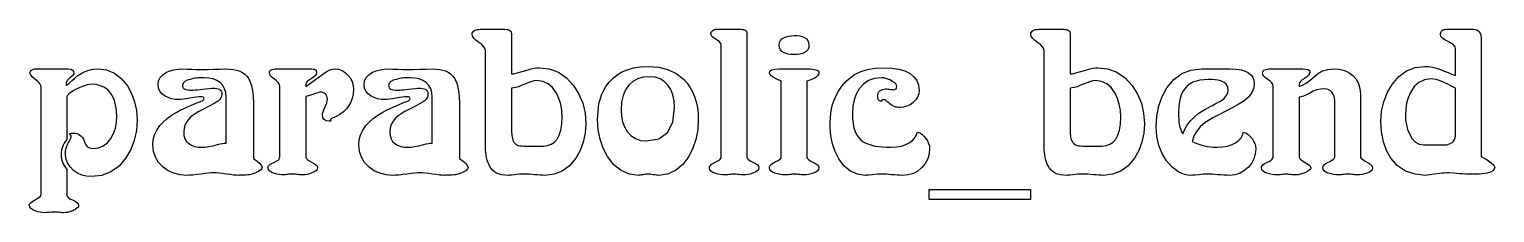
# Model space of a CAD drawing. Extents: x 0 to 147, y 0 to 18.
import ezdxf

# ---------------------------------------------------------------- set-up
doc = ezdxf.new("R2010")
doc.units = 0
doc.layers.add('parabolic_bend', color=7, linetype='CONTINUOUS')

msp = doc.modelspace()

# ---------------------------------------------------------------- linework, layer by layer
at = {"layer": 'parabolic_bend', "color": 7}
for points in [[(45.862875, 6.58368), (45.862875, 9.00176), (45.862875, 11.41984), (45.862875, 13.83792), (45.862875, 16.256), (45.820965, 16.478241), (45.695235, 16.697948), (45.485685, 16.915121), (45.192315, 17.12976), (44.898945, 17.341841), (44.689395, 17.551388), (44.563665, 17.758401), (44.521755, 17.96288), (44.535725, 18.077171), (44.577635, 18.176226), (44.647485, 18.260051), (44.745275, 18.32864), (44.872275, 18.381971), (45.009435, 18.420068), (45.156755, 18.442928), (45.314235, 18.450548), (45.939075, 18.450548), (46.563915, 18.450548), (47.188755, 18.450548), (47.813595, 18.450548), (47.965992, 18.442928), (48.098072, 18.420068), (48.209832, 18.381971), (48.301275, 18.32864), (48.381282, 18.254971), (48.438432, 18.155906), (48.472722, 18.031451), (48.484152, 17.8816), (48.484152, 16.90116), (48.484152, 15.92072), (48.484152, 14.94028), (48.484152, 13.95984), (48.702589, 13.98651), (49.053109, 14.066517), (49.535709, 14.19987), (50.150392, 14.386565), (50.464079, 14.47546), (50.754906, 14.538957), (51.022879, 14.57706), (51.267992, 14.58976), (52.276366, 14.476724), (53.188226, 14.137631), (54.003566, 13.572484), (54.722392, 12.78128), (55.255786, 11.925294), (55.636783, 11.003274), (55.865386, 10.015214), (55.941592, 8.96112), (55.879356, 7.997187), (55.692663, 7.096757), (55.381516, 6.259827), (54.945912, 5.4864), (54.315986, 4.73075), (53.584466, 4.191), (52.751346, 3.86715), (51.816632, 3.7592), (51.608346, 3.76301), (51.369586, 3.77444), (51.100349, 3.79349), (50.800632, 3.82016), (50.509799, 3.84683), (50.267229, 3.86588), (50.072919, 3.87731), (49.926872, 3.88112), (49.709699, 3.879709), (49.525546, 3.875899), (49.374419, 3.869549), (49.256312, 3.860659), (48.792759, 3.816209), (48.458749, 3.784459), (48.254279, 3.765409), (48.179352, 3.759059), (47.822479, 3.773029), (47.503709, 3.814939), (47.223039, 3.884789), (46.980472, 3.982579), (46.768379, 4.119736), (46.579149, 4.287376), (46.412779, 4.485496), (46.269272, 4.714099), (46.181639, 4.880466), (46.101629, 5.074776), (46.029239, 5.297026), (45.964472, 5.547219), (45.920022, 5.810106), (45.888272, 6.070456), (45.869222, 6.328266), (45.862872, 6.583539)], [(69.563931, 5.62864), (69.563931, 8.43788), (69.563931, 11.24712), (69.563931, 14.05636), (69.563931, 16.8656), (69.519481, 17.023071), (69.386131, 17.190708), (69.163881, 17.368511), (68.852734, 17.55648), (68.710491, 17.652991), (68.608891, 17.759668), (68.547931, 17.876511), (68.527611, 18.00352), (68.536501, 18.091141), (68.563171, 18.171148), (68.607621, 18.243541), (68.669851, 18.30832), (68.752401, 18.370541), (68.837491, 18.414986), (68.925121, 18.441656), (69.015291, 18.450546), (69.640131, 18.450546), (70.264971, 18.450546), (70.889811, 18.450546), (71.514651, 18.450546), (71.658158, 18.444196), (71.783888, 18.425146), (71.891838, 18.393401), (71.982011, 18.34896), (72.053128, 18.286721), (72.103928, 18.201626), (72.134408, 18.093681), (72.144568, 17.96288), (72.144568, 14.86916), (72.144568, 11.77544), (72.144568, 8.68172), (72.144568, 5.588), (72.181395, 5.473697), (72.291885, 5.354317), (72.476035, 5.229857), (72.733848, 5.10032), (73.000545, 4.964427), (73.191045, 4.820917), (73.305345, 4.669787), (73.343448, 4.51104), (73.304075, 4.354827), (73.185965, 4.211317), (72.989118, 4.080507), (72.713531, 3.9624), (72.474768, 3.89128), (72.246168, 3.84048), (72.027728, 3.81), (71.819451, 3.79984), (71.745788, 3.80238), (71.646728, 3.81), (71.522268, 3.8227), (71.372411, 3.84048), (71.216198, 3.85826), (71.072685, 3.87096), (70.941875, 3.87858), (70.823768, 3.88112), (70.718358, 3.87858), (70.605328, 3.87096), (70.484678, 3.85826), (70.356408, 3.84048), (70.230678, 3.8227), (70.117648, 3.81), (70.017318, 3.80238), (69.929688, 3.79984), (69.697278, 3.80873), (69.467408, 3.8354), (69.240078, 3.87985), (69.015288, 3.94208), (68.730808, 4.053837), (68.527608, 4.185917), (68.405688, 4.338317), (68.365048, 4.51104), (68.390448, 4.640577), (68.466648, 4.765037), (68.593648, 4.884417), (68.771448, 4.99872), (68.894638, 5.052057), (69.020368, 5.110477), (69.148638, 5.173977), (69.279451, 5.24256), (69.403908, 5.327647), (69.492808, 5.420357), (69.546148, 5.520687), (69.563928, 5.62864)], [(75.393231, 16.865597), (75.421171, 17.109428), (75.504991, 17.312626), (75.644691, 17.475188), (75.840271, 17.597117), (76.073951, 17.694898), (76.327951, 17.764746), (76.602271, 17.806658), (76.896911, 17.820628), (77.194088, 17.810468), (77.455708, 17.779986), (77.681771, 17.729188), (77.872274, 17.658077), (78.094521, 17.517098), (78.253268, 17.338026), (78.348518, 17.120858), (78.380271, 16.865597), (78.349788, 16.602698), (78.258348, 16.382986), (78.105951, 16.206458), (77.892594, 16.073117), (77.698281, 16.001988), (77.460788, 15.951186), (77.180118, 15.920708), (76.856271, 15.910548), (76.559091, 15.920708), (76.297471, 15.951186), (76.071411, 16.001988), (75.880911, 16.073117), (75.667551, 16.206458), (75.515151, 16.382986), (75.423711, 16.602698), (75.393231, 16.865597)], [(102.020689, 6.58368), (102.020689, 9.00176), (102.020689, 11.41984), (102.020689, 13.83792), (102.020689, 16.256), (101.978779, 16.478241), (101.853046, 16.697948), (101.643496, 16.915121), (101.350126, 17.12976), (101.056756, 17.341841), (100.847206, 17.551388), (100.721476, 17.758401), (100.679566, 17.96288), (100.693536, 18.077171), (100.735446, 18.176226), (100.805296, 18.260051), (100.903086, 18.32864), (101.030086, 18.381971), (101.167246, 18.420068), (101.314566, 18.442928), (101.472046, 18.450548), (102.096886, 18.450548), (102.721726, 18.450548), (103.346566, 18.450548), (103.971406, 18.450548), (104.123803, 18.442928), (104.255883, 18.420068), (104.367643, 18.381971), (104.459086, 18.32864), (104.539093, 18.254971), (104.596243, 18.155906), (104.630536, 18.031451), (104.641966, 17.8816), (104.641966, 16.90116), (104.641966, 15.92072), (104.641966, 14.94028), (104.641966, 13.95984), (104.860403, 13.98651), (105.210923, 14.066517), (105.693523, 14.19987), (106.308206, 14.386565), (106.62189, 14.47546), (106.91272, 14.538957), (107.18069, 14.57706), (107.425803, 14.58976), (108.43418, 14.476724), (109.346037, 14.137631), (110.161377, 13.572484), (110.880203, 12.78128), (111.413597, 11.925294), (111.794595, 11.003274), (112.023197, 10.015214), (112.099403, 8.96112), (112.037167, 7.997187), (111.850475, 7.096757), (111.539327, 6.259827), (111.103723, 5.4864), (110.473797, 4.73075), (109.742277, 4.191), (108.90916, 3.86715), (107.974446, 3.7592), (107.76616, 3.76301), (107.5274, 3.77444), (107.25816, 3.79349), (106.958443, 3.82016), (106.66761, 3.84683), (106.42504, 3.86588), (106.23073, 3.87731), (106.084683, 3.88112), (105.86751, 3.879709), (105.68336, 3.875899), (105.532233, 3.869549), (105.414126, 3.860659), (104.950573, 3.816209), (104.61656, 3.784459), (104.41209, 3.765409), (104.337163, 3.759059), (103.980293, 3.773029), (103.661523, 3.814939), (103.380853, 3.884789), (103.138283, 3.982579), (102.926193, 4.119736), (102.736963, 4.287376), (102.570593, 4.485496), (102.427086, 4.714099), (102.339453, 4.880466), (102.259443, 5.074776), (102.187053, 5.297026), (102.122283, 5.547219), (102.077833, 5.810106), (102.046083, 6.070456), (102.027033, 6.328266), (102.020683, 6.583539)], [(135.875395, 9.20496), (135.946515, 10.213334), (136.159875, 11.165834), (136.515475, 12.062454), (137.013315, 12.9032), (137.690222, 13.694404), (138.461112, 14.259551), (139.325982, 14.598644), (140.284835, 14.71168), (140.665832, 14.69263), (141.056992, 14.635477), (141.458312, 14.54023), (141.869795, 14.406885), (142.245709, 14.25448), (142.621629, 14.102077), (142.997549, 13.94968), (143.373475, 13.797285), (143.373475, 14.472925), (143.373475, 15.148565), (143.373475, 15.824205), (143.373475, 16.499845), (143.326479, 16.689067), (143.185509, 16.870674), (142.950559, 17.044667), (142.621635, 17.211045), (142.292702, 17.377407), (142.057752, 17.551394), (141.916782, 17.733007), (141.869795, 17.922245), (141.877415, 18.037807), (141.900275, 18.140671), (141.938378, 18.230847), (141.99172, 18.308325), (142.075538, 18.370547), (142.184755, 18.414991), (142.319378, 18.441661), (142.4794, 18.450551), (143.14996, 18.450551), (143.82052, 18.450551), (144.49108, 18.450551), (145.16164, 18.450551), (145.508345, 18.398473), (145.755992, 18.24226), (145.904585, 17.981913), (145.95412, 17.617431), (145.95412, 14.630391), (145.95412, 11.643351), (145.95412, 8.656311), (145.95412, 5.669271), (146.549745, 5.320018), (146.975192, 5.024108), (147.230465, 4.781538), (147.31556, 4.592311), (147.268565, 4.386568), (147.127592, 4.216388), (146.892645, 4.081768), (146.56372, 3.982711), (146.318605, 3.938261), (146.050632, 3.906511), (145.759805, 3.887461), (145.44612, 3.881111), (145.080355, 3.88224), (144.734915, 3.88605), (144.409795, 3.8924), (144.105, 3.90129), (143.806545, 3.92288), (143.480155, 3.94701), (143.125825, 3.97368), (142.74356, 4.00289), (142.494635, 3.99908), (142.255875, 3.98765), (142.027278, 3.9686), (141.80884, 3.94193), (141.233528, 3.86192), (140.808075, 3.80477), (140.532488, 3.77048), (140.40676, 3.75905), (139.309478, 3.867), (138.354438, 4.19085), (137.541638, 4.7306), (136.87108, 5.48625), (136.43547, 6.259677), (136.12432, 7.137247), (135.93763, 8.118957), (135.8754, 9.20481)], [(1.17856, 1.80848), (1.17856, 4.5212), (1.17856, 7.23392), (1.17856, 9.94664), (1.17856, 12.65936), (1.15824, 12.799054), (1.097279, 12.933671), (0.995679, 13.063214), (0.85344, 13.18768), (0.52451, 13.451834), (0.28956, 13.675351), (0.14859, 13.858234), (0.1016, 14.00048), (0.09144, 14.01064), (0.08128, 14.0208), (0.07112, 14.03096), (0.06096, 14.04112), (0.08763, 14.136364), (0.127, 14.218911), (0.17907, 14.288764), (0.24384, 14.34592), (0.32639, 14.399254), (0.4318, 14.437351), (0.56007, 14.460211), (0.7112, 14.467831), (1.51384, 14.467831), (2.31648, 14.467831), (3.11912, 14.467831), (3.92176, 14.467831), (4.161788, 14.438616), (4.333237, 14.350983), (4.436108, 14.204936), (4.4704, 14.000471), (4.446267, 13.912836), (4.373877, 13.812503), (4.253227, 13.699476), (4.08432, 13.573751), (3.924298, 13.441666), (3.809997, 13.309583), (3.741418, 13.177506), (3.718561, 13.045431), (3.718561, 12.984471), (3.718561, 12.923511), (3.718561, 12.862551), (3.718561, 12.801591), (4.004308, 13.046696), (4.292597, 13.294343), (4.583428, 13.544536), (4.876801, 13.797271), (5.368287, 14.090636), (5.867396, 14.300183), (6.374127, 14.425916), (6.888481, 14.467831), (7.767316, 14.361146), (8.554714, 14.041103), (9.250675, 13.507706), (9.855201, 12.760951), (10.281915, 11.990056), (10.586712, 11.160746), (10.769595, 10.273016), (10.830561, 9.326871), (10.760705, 8.265148), (10.551153, 7.274548), (10.201905, 6.355068), (9.712961, 5.506711), (9.016996, 4.688831), (8.209274, 4.104631), (7.289796, 3.754111), (6.258561, 3.637271), (5.749287, 3.675371), (5.278117, 3.789671), (4.845048, 3.980171), (4.450081, 4.246871), (4.094479, 4.605008), (3.840478, 5.008868), (3.688079, 5.458448), (3.637281, 5.953751), (3.648708, 6.173458), (3.682997, 6.385548), (3.740148, 6.590018), (3.82016, 6.786871), (3.912868, 6.981178), (4.008117, 7.178026), (4.105908, 7.377418), (4.20624, 7.579351), (4.196077, 7.687298), (4.165597, 7.787628), (4.114797, 7.880338), (4.04368, 7.965431), (4.1402, 7.975591), (4.23672, 7.985751), (4.33324, 7.995911), (4.42976, 8.006071), (4.607557, 7.993371), (4.775196, 7.955268), (4.932677, 7.891771), (5.08, 7.802874), (5.222237, 7.697461), (5.344156, 7.564108), (5.445757, 7.402821), (5.52704, 7.213594), (5.595617, 7.037061), (5.659115, 6.893548), (5.717537, 6.783061), (5.77088, 6.705594), (5.887716, 6.598911), (6.035035, 6.522711), (6.212836, 6.476991), (6.42112, 6.461751), (6.951976, 6.525248), (7.426954, 6.715748), (7.846055, 7.033248), (8.20928, 7.477751), (8.467085, 7.960348), (8.651233, 8.493748), (8.761725, 9.077948), (8.79856, 9.712951), (8.743945, 10.554956), (8.580113, 11.272506), (8.307065, 11.865596), (7.9248, 12.334231), (7.574276, 12.592036), (7.172954, 12.776183), (6.720836, 12.886676), (6.21792, 12.923511), (6.042656, 12.907001), (5.821675, 12.857468), (5.554977, 12.774921), (5.24256, 12.659357), (4.931407, 12.532351), (4.648196, 12.395188), (4.392927, 12.247871), (4.1656, 12.090397), (4.070347, 12.020541), (3.987797, 11.953231), (3.917947, 11.888461), (3.8608, 11.826237), (3.816348, 11.765271), (3.784597, 11.704311), (3.765547, 11.643351), (3.7592, 11.582397), (3.7592, 10.530837), (3.7592, 9.479277), (3.7592, 8.427717), (3.7592, 7.376157), (3.625847, 7.184384), (3.510277, 6.995154), (3.412488, 6.808464), (3.33248, 6.624317), (3.279138, 6.437624), (3.241037, 6.243314), (3.218177, 6.041384), (3.21056, 5.831837), (3.218177, 5.632444), (3.241037, 5.440674), (3.279138, 5.256524), (3.33248, 5.079997), (3.412488, 4.912354), (3.510277, 4.734554), (3.625847, 4.546594), (3.7592, 4.348477), (3.7592, 3.703317), (3.7592, 3.058157), (3.7592, 2.412997), (3.7592, 1.767837), (3.796027, 1.653537), (3.906517, 1.534157), (4.090667, 1.409697), (4.34848, 1.280157), (4.615177, 1.14554), (4.805676, 1.00584), (4.919977, 0.86106), (4.95808, 0.711197), (4.937757, 0.62738), (4.876796, 0.53848), (4.775197, 0.4445), (4.63296, 0.345437), (4.563107, 0.30226), (4.475476, 0.254), (4.370067, 0.20066), (4.24688, 0.142237), (4.030978, 0.08001), (3.830317, 0.03556), (3.644898, 0.00889), (3.47472, 0), (3.347718, 0.00254), (3.210557, 0.01016), (3.063238, 0.02286), (2.90576, 0.04064), (2.755898, 0.04953), (2.631438, 0.05588), (2.532378, 0.05969), (2.45872, 0.061101), (2.23012, 0.045861), (2.00152, 0.030621), (1.77292, 0.015381), (1.54432, 0.000141), (1.320799, 0.010301), (1.097279, 0.040781), (0.873759, 0.091581), (0.65024, 0.162698), (0.36576, 0.290971), (0.16256, 0.431941), (0.04064, 0.585611), (0, 0.751978), (0.01905, 0.844691), (0.0762, 0.939941), (0.17145, 1.037731), (0.3048, 1.138058), (0.449579, 1.216798), (0.579119, 1.290458), (0.693419, 1.359038), (0.79248, 1.422538), (0.961389, 1.538108), (1.082039, 1.640978), (1.154429, 1.731148), (1.178559, 1.808618)], [(12.41044, 6.82752), (12.454889, 7.344407), (12.588239, 7.838437), (12.810489, 8.309607), (13.12164, 8.75792), (13.456919, 9.117327), (13.853158, 9.464034), (14.310359, 9.798044), (14.82852, 10.11936), (15.179037, 10.306044), (15.620997, 10.520674), (16.154397, 10.763244), (16.77924, 11.03376), (16.986247, 11.106144), (17.139917, 11.160754), (17.240247, 11.197584), (17.28724, 11.216634), (17.396457, 11.269968), (17.480274, 11.328388), (17.538697, 11.391888), (17.57172, 11.460474), (17.5514, 11.549368), (17.490437, 11.612868), (17.38884, 11.650968), (17.246603, 11.663668), (17.04086, 11.654778), (16.789397, 11.628108), (16.492219, 11.583658), (16.149323, 11.521434), (15.80515, 11.459198), (15.50416, 11.414748), (15.246351, 11.388078), (15.031723, 11.379188), (14.648181, 11.400778), (14.290041, 11.465548), (13.957301, 11.573498), (13.649963, 11.724634), (13.338812, 11.957038), (13.116562, 12.227548), (12.983212, 12.536158), (12.938763, 12.882874), (12.992103, 13.265138), (13.152123, 13.599146), (13.418822, 13.884898), (13.792203, 14.122394), (14.151611, 14.273518), (14.538961, 14.381466), (14.954251, 14.446238), (15.397483, 14.467828), (15.859763, 14.452588), (16.322043, 14.437348), (16.784323, 14.422108), (17.246603, 14.406868), (17.891763, 14.422108), (18.536923, 14.437348), (19.182083, 14.452588), (19.827243, 14.467828), (20.181567, 14.455128), (20.513037, 14.417026), (20.821647, 14.353528), (21.107403, 14.264634), (21.377907, 14.142708), (21.620474, 13.980146), (21.835107, 13.776948), (22.021803, 13.533114), (22.144987, 13.312128), (22.250394, 13.055586), (22.338027, 12.763488), (22.407883, 12.435834), (22.461217, 12.063718), (22.499314, 11.617948), (22.522174, 11.098518), (22.529794, 10.505434), (22.529794, 9.245594), (22.529794, 7.985754), (22.529794, 6.725914), (22.529794, 5.466074), (22.912058, 5.187941), (23.185106, 4.942831), (23.348938, 4.730741), (23.403554, 4.551674), (23.369261, 4.432291), (23.286711, 4.317991), (23.155898, 4.208771), (22.976834, 4.104634), (22.825698, 4.034784), (22.656786, 3.967474), (22.470098, 3.902704), (22.265634, 3.840474), (22.129738, 3.821424), (21.965906, 3.804914), (21.774138, 3.790944), (21.554434, 3.779514), (21.346148, 3.770624), (21.188668, 3.764274), (21.081988, 3.760464), (21.026114, 3.759053), (20.814018, 3.766673), (20.543508, 3.789533), (20.214578, 3.827633), (19.827234, 3.880973), (19.436068, 3.934313), (19.095708, 3.972413), (18.806148, 3.995273), (18.567394, 4.002893), (18.324821, 3.995273), (18.023831, 3.972413), (17.664421, 3.934313), (17.246594, 3.880976), (16.822411, 3.827636), (16.44395, 3.789536), (16.111211, 3.766676), (15.824194, 3.759056), (15.149822, 3.809856), (14.528792, 3.962256), (13.961103, 4.216256), (13.446754, 4.571856), (12.993364, 5.040483), (12.669513, 5.572613), (12.475204, 6.168243), (12.410434, 6.827376)], [(19.786594, 7.010256), (19.786594, 8.163416), (19.786594, 9.316576), (19.786594, 10.469736), (19.786594, 11.622896), (19.748488, 12.08009), (19.634188, 12.476327), (19.443688, 12.81161), (19.176994, 13.085936), (18.848058, 13.29929), (18.470868, 13.451687), (18.045421, 13.54313), (17.571714, 13.573616), (17.324061, 13.571076), (17.109431, 13.563456), (16.927821, 13.550756), (16.779234, 13.532976), (16.650961, 13.517736), (16.50999, 13.492336), (16.356321, 13.456773), (16.189954, 13.411059), (15.866102, 13.319613), (15.626071, 13.18753), (15.469862, 13.014813), (15.397474, 12.801459), (15.412711, 12.679533), (15.45843, 12.57793), (15.534631, 12.496653), (15.641313, 12.435699), (15.774661, 12.391243), (15.93087, 12.359493), (16.109941, 12.340443), (16.311873, 12.334093), (16.48713, 12.337903), (16.687791, 12.349333), (16.913851, 12.368383), (17.165314, 12.395053), (17.702521, 12.457277), (18.094951, 12.501724), (18.342601, 12.528394), (18.445474, 12.537284), (18.647401, 12.529664), (18.826468, 12.506804), (18.982678, 12.468707), (19.116034, 12.415373), (19.222708, 12.337897), (19.298908, 12.227407), (19.344628, 12.083897), (19.359868, 11.907373), (19.337008, 11.728297), (19.268428, 11.556847), (19.154128, 11.393017), (18.994114, 11.236813), (18.867108, 11.160607), (18.567388, 10.992967), (18.094951, 10.733887), (17.449794, 10.383373), (17.031961, 10.170007), (16.672551, 9.956647), (16.37156, 9.743287), (16.128993, 9.529933), (15.862291, 9.22132), (15.67179, 8.88477), (15.557491, 8.52028), (15.519393, 8.127853), (15.551141, 7.75701), (15.64639, 7.436967), (15.805141, 7.16773), (16.027393, 6.949293), (16.30171, 6.78927), (16.616671, 6.67497), (16.972271, 6.60639), (17.368514, 6.58353), (17.664421, 6.60131), (18.023831, 6.65465), (18.446741, 6.74355), (18.933154, 6.868013), (19.184608, 6.93024), (19.410668, 6.974687), (19.611328, 7.001357), (19.786594, 7.010247)], [(25.18664, 5.62864), (25.18664, 7.39648), (25.18664, 9.16432), (25.18664, 10.93216), (25.18664, 12.7), (25.14473, 12.889224), (25.019, 13.091151), (24.80945, 13.305784), (24.51608, 13.53312), (24.36241, 13.656304), (24.24684, 13.782031), (24.16937, 13.910304), (24.13, 14.04112), (24.14143, 14.169384), (24.17572, 14.269711), (24.23287, 14.342104), (24.31288, 14.38656), (24.42464, 14.422114), (24.55672, 14.447514), (24.70912, 14.462754), (24.88184, 14.467834), (25.69464, 14.467834), (26.50744, 14.467834), (27.32024, 14.467834), (28.13304, 14.467834), (28.2702, 14.462754), (28.40736, 14.457674), (28.54452, 14.452594), (28.68168, 14.447514), (28.770577, 14.371308), (28.834074, 14.284946), (28.872177, 14.188428), (28.884877, 14.081754), (28.850584, 13.929348), (28.747711, 13.776946), (28.576264, 13.624548), (28.336237, 13.472154), (28.105094, 13.331178), (27.939994, 13.192746), (27.840934, 13.056858), (27.807917, 12.923514), (27.807917, 12.867634), (27.807917, 12.811754), (27.807917, 12.755874), (27.807917, 12.699994), (27.936184, 12.785081), (28.260034, 13.020028), (28.779464, 13.404838), (29.494477, 13.939514), (29.829754, 14.170648), (30.144711, 14.335746), (30.439354, 14.434808), (30.713677, 14.467834), (31.093401, 14.428458), (31.440111, 14.310346), (31.753801, 14.113498), (32.034477, 13.837914), (32.274501, 13.520408), (32.445951, 13.177506), (32.548821, 12.809208), (32.583117, 12.415514), (32.555177, 11.939258), (32.471357, 11.506188), (32.331657, 11.116298), (32.136083, 10.769594), (31.88462, 10.454628), (31.577277, 10.159986), (31.214057, 9.885668), (30.794963, 9.631674), (30.64637, 9.583411), (30.525717, 9.540228), (30.43301, 9.502131), (30.368243, 9.469114), (30.33141, 9.439901), (30.302197, 9.413231), (30.280607, 9.389101), (30.266637, 9.367511), (30.286957, 9.337031), (30.307277, 9.306551), (30.327597, 9.276071), (30.347917, 9.245591), (30.297117, 9.235431), (30.246317, 9.225271), (30.195517, 9.215111), (30.144717, 9.204951), (29.851344, 9.244318), (29.641791, 9.362426), (29.516064, 9.559278), (29.474157, 9.834871), (29.489397, 9.980916), (29.535114, 10.154906), (29.611317, 10.356836), (29.718, 10.586711), (29.824677, 10.821656), (29.900877, 11.038826), (29.946597, 11.238216), (29.961837, 11.419831), (29.947867, 11.590006), (29.905954, 11.734786), (29.836107, 11.854166), (29.73832, 11.948151), (29.632907, 12.028156), (29.519874, 12.085306), (29.399227, 12.119596), (29.27096, 12.131026), (29.163007, 12.117056), (29.001714, 12.075146), (28.787087, 12.005296), (28.51912, 11.907511), (28.261307, 11.818606), (28.056837, 11.755106), (27.905707, 11.717006), (27.80792, 11.704306), (27.80792, 10.175226), (27.80792, 8.646146), (27.80792, 7.117066), (27.80792, 5.587986), (27.843477, 5.473683), (27.950157, 5.354303), (28.127957, 5.229843), (28.37688, 5.100306), (28.634687, 4.964413), (28.818834, 4.820903), (28.929327, 4.669773), (28.96616, 4.511026), (28.931867, 4.364973), (28.828994, 4.231623), (28.657547, 4.110973), (28.41752, 4.003026), (28.162247, 3.914126), (27.924757, 3.850626), (27.705047, 3.812526), (27.50312, 3.799826), (27.405327, 3.802366), (27.294837, 3.809986), (27.171647, 3.822686), (27.03576, 3.840466), (26.896057, 3.858246), (26.761437, 3.870946), (26.631897, 3.878566), (26.50744, 3.881106), (26.412187, 3.879694), (26.309317, 3.875884), (26.198827, 3.869534), (26.08072, 3.860644), (25.966417, 3.849214), (25.847037, 3.835244), (25.722577, 3.818734), (25.59304, 3.799684), (25.35174, 3.808574), (25.11552, 3.835244), (24.88438, 3.879694), (24.65832, 3.941924), (24.37384, 4.053682), (24.17064, 4.185762), (24.04872, 4.338162), (24.00808, 4.510884), (24.01316, 4.579462), (24.0284, 4.642962), (24.0538, 4.701382), (24.08936, 4.754724), (24.14397, 4.813142), (24.2062, 4.866482), (24.27605, 4.914742), (24.35352, 4.957924), (24.51481, 5.026502), (24.65324, 5.090002), (24.76881, 5.148422), (24.86152, 5.201764), (25.00376, 5.297012), (25.10536, 5.399882), (25.16632, 5.510372), (25.18664, 5.628484)], [(33.127315, 6.82752), (33.171765, 7.344407), (33.305115, 7.838437), (33.527365, 8.309607), (33.838515, 8.75792), (34.173792, 9.117327), (34.570032, 9.464034), (35.027232, 9.798044), (35.545395, 10.11936), (35.895912, 10.306044), (36.337872, 10.520674), (36.871272, 10.763244), (37.496115, 11.03376), (37.703122, 11.106144), (37.856792, 11.160754), (37.957122, 11.197584), (38.004115, 11.216634), (38.113332, 11.269968), (38.197152, 11.328388), (38.255572, 11.391888), (38.288595, 11.460474), (38.268275, 11.549368), (38.207315, 11.612868), (38.105715, 11.650968), (37.963478, 11.663668), (37.757735, 11.654778), (37.506275, 11.628108), (37.209095, 11.583658), (36.866198, 11.521434), (36.522025, 11.459198), (36.221035, 11.414748), (35.963225, 11.388078), (35.748598, 11.379188), (35.365055, 11.400778), (35.006915, 11.465548), (34.674175, 11.573498), (34.366838, 11.724634), (34.055688, 11.957038), (33.833438, 12.227548), (33.700088, 12.536158), (33.655638, 12.882874), (33.708978, 13.265138), (33.868998, 13.599146), (34.135698, 13.884898), (34.509078, 14.122394), (34.868485, 14.273518), (35.255835, 14.381466), (35.671125, 14.446238), (36.114358, 14.467828), (36.576638, 14.452588), (37.038918, 14.437348), (37.501198, 14.422108), (37.963478, 14.406868), (38.608638, 14.422108), (39.253798, 14.437348), (39.898958, 14.452588), (40.544118, 14.467828), (40.898442, 14.455128), (41.229912, 14.417026), (41.538522, 14.353528), (41.824278, 14.264634), (42.094782, 14.142708), (42.337349, 13.980146), (42.551982, 13.776948), (42.738678, 13.533114), (42.861862, 13.312128), (42.967269, 13.055586), (43.054902, 12.763488), (43.124758, 12.435834), (43.178092, 12.063718), (43.216189, 11.617948), (43.239049, 11.098518), (43.246669, 10.505434), (43.246669, 9.245594), (43.246669, 7.985754), (43.246669, 6.725914), (43.246669, 5.466074), (43.628933, 5.187941), (43.901981, 4.942831), (44.065813, 4.730741), (44.120429, 4.551674), (44.086136, 4.432291), (44.003586, 4.317991), (43.872773, 4.208771), (43.693709, 4.104634), (43.542573, 4.034784), (43.373661, 3.967474), (43.186973, 3.902704), (42.982509, 3.840474), (42.846613, 3.821424), (42.682781, 3.804914), (42.491013, 3.790944), (42.271309, 3.779514), (42.063023, 3.770624), (41.905543, 3.764274), (41.798863, 3.760464), (41.742989, 3.759053), (41.530893, 3.766673), (41.260383, 3.789533), (40.931453, 3.827633), (40.544109, 3.880973), (40.152943, 3.934313), (39.812583, 3.972413), (39.523023, 3.995273), (39.284269, 4.002893), (39.041696, 3.995273), (38.740706, 3.972413), (38.381296, 3.934313), (37.963469, 3.880976), (37.539286, 3.827636), (37.160823, 3.789536), (36.828086, 3.766676), (36.541069, 3.759056), (35.866696, 3.809856), (35.245666, 3.962256), (34.677976, 4.216256), (34.163629, 4.571856), (33.710239, 5.040483), (33.386389, 5.572613), (33.192079, 6.168243), (33.127309, 6.827376)], [(40.503469, 7.010256), (40.503469, 8.163416), (40.503469, 9.316576), (40.503469, 10.469736), (40.503469, 11.622896), (40.465363, 12.08009), (40.351063, 12.476327), (40.160563, 12.81161), (39.893869, 13.085936), (39.564933, 13.29929), (39.187743, 13.451687), (38.762296, 13.54313), (38.288589, 13.573616), (38.040936, 13.571076), (37.826306, 13.563456), (37.644696, 13.550756), (37.496109, 13.532976), (37.367836, 13.517736), (37.226866, 13.492336), (37.073196, 13.456773), (36.906829, 13.411059), (36.582976, 13.319613), (36.342946, 13.18753), (36.186736, 13.014813), (36.114349, 12.801459), (36.129589, 12.679533), (36.175309, 12.57793), (36.251509, 12.496653), (36.358192, 12.435699), (36.491539, 12.391243), (36.647749, 12.359493), (36.826819, 12.340443), (37.028752, 12.334093), (37.204009, 12.337903), (37.404669, 12.349333), (37.630729, 12.368383), (37.882192, 12.395053), (38.419399, 12.457277), (38.811829, 12.501724), (39.059479, 12.528394), (39.162352, 12.537284), (39.364279, 12.529664), (39.543346, 12.506804), (39.699556, 12.468707), (39.832912, 12.415373), (39.939586, 12.337897), (40.015786, 12.227407), (40.061506, 12.083897), (40.076746, 11.907373), (40.053886, 11.728297), (39.985306, 11.556847), (39.871006, 11.393017), (39.710992, 11.236813), (39.583986, 11.160607), (39.284266, 10.992967), (38.811829, 10.733887), (38.166672, 10.383373), (37.748839, 10.170007), (37.389429, 9.956647), (37.088439, 9.743287), (36.845872, 9.529933), (36.579169, 9.22132), (36.388669, 8.88477), (36.274369, 8.52028), (36.236272, 8.127853), (36.268019, 7.75701), (36.363269, 7.436967), (36.522019, 7.16773), (36.744272, 6.949293), (37.018589, 6.78927), (37.333549, 6.67497), (37.689149, 6.60639), (38.085392, 6.58353), (38.381299, 6.60131), (38.740709, 6.65465), (39.163619, 6.74355), (39.650032, 6.868013), (39.901486, 6.93024), (40.127546, 6.974687), (40.328206, 7.001357), (40.503472, 7.010247)], [(53.564152, 9.631539), (53.528586, 10.291933), (53.421906, 10.911693), (53.244106, 11.490813), (52.995192, 12.029299), (52.612916, 12.580473), (52.156986, 12.97417), (51.627396, 13.210393), (51.024152, 13.289139), (50.765069, 13.257383), (50.414546, 13.16213), (49.972589, 13.003383), (49.439192, 12.781139), (49.173759, 12.674453), (48.926106, 12.59825), (48.696239, 12.552533), (48.484152, 12.537293), (48.484152, 11.506053), (48.484152, 10.474813), (48.484152, 9.443573), (48.484152, 8.412333), (48.485563, 8.24215), (48.489373, 8.077047), (48.495723, 7.91703), (48.504613, 7.762093), (48.528743, 7.6135), (48.560493, 7.472527), (48.599863, 7.33918), (48.646853, 7.213453), (48.71543, 7.09788), (48.799247, 6.99501), (48.89831, 6.90484), (49.012613, 6.827373), (49.1485, 6.77403), (49.312327, 6.73593), (49.5041, 6.71307), (49.723813, 6.70545), (50.211493, 6.70545), (50.699173, 6.70545), (51.186853, 6.70545), (51.674533, 6.70545), (52.096167, 6.748627), (52.467007, 6.878167), (52.787047, 7.094067), (53.056293, 7.39633), (53.278537, 7.795107), (53.437287, 8.300567), (53.532537, 8.912707), (53.564293, 9.63153)], [(57.135395, 9.36752), (57.145555, 9.786614), (57.176035, 10.210794), (57.226835, 10.640054), (57.297955, 11.0744), (57.408445, 11.503654), (57.557035, 11.917674), (57.743725, 12.316454), (57.968515, 12.7), (58.286012, 13.131794), (58.649232, 13.512791), (59.058172, 13.842994), (59.512835, 14.1224), (60.100842, 14.380204), (60.747272, 14.564351), (61.452122, 14.674844), (62.215395, 14.71168), (63.292349, 14.630394), (64.247389, 14.386551), (65.080509, 13.980154), (65.791715, 13.4112), (66.118099, 13.036544), (66.406386, 12.623791), (66.656579, 12.172944), (66.868675, 11.684), (67.037579, 11.155674), (67.158226, 10.586714), (67.230619, 9.977114), (67.254749, 9.32688), (67.195053, 8.321037), (67.015981, 7.376157), (66.717533, 6.492237), (66.299709, 5.66928), (65.682483, 4.83362), (64.968743, 4.23672), (64.158483, 3.87858), (63.251709, 3.7592), (63.134866, 3.76301), (63.007863, 3.77444), (62.870706, 3.79349), (62.723389, 3.82016), (62.577336, 3.84683), (62.443983, 3.86588), (62.323336, 3.87731), (62.215389, 3.88112), (62.089656, 3.87731), (61.956303, 3.86588), (61.815336, 3.84683), (61.666749, 3.82016), (61.527046, 3.79349), (61.412743, 3.77444), (61.323846, 3.76301), (61.260349, 3.7592), (60.325626, 3.87731), (59.492506, 4.23164), (58.760986, 4.82219), (58.131069, 5.64896), (57.695459, 6.483347), (57.384309, 7.381237), (57.197619, 8.342627), (57.135389, 9.36752)], [(59.492509, 10.34288), (59.530606, 9.711687), (59.644906, 9.138917), (59.835406, 8.624567), (60.102109, 8.16864), (60.481836, 7.750807), (60.930146, 7.452357), (61.447036, 7.273287), (62.032509, 7.2136), (63.277103, 7.424425), (64.166103, 8.056883), (64.699503, 9.11098), (64.877309, 10.58672), (64.835393, 11.268704), (64.709663, 11.871954), (64.500113, 12.396464), (64.206749, 12.84224), (63.838443, 13.206724), (63.404103, 13.467071), (62.903726, 13.623284), (62.337309, 13.67536), (61.720086, 13.622014), (61.168903, 13.461991), (60.683766, 13.195294), (60.264669, 12.82192), (59.926846, 12.354554), (59.685546, 11.785594), (59.540766, 11.115034), (59.492509, 10.34288)], [(75.596431, 5.588), (75.596431, 7.50316), (75.596431, 9.41832), (75.596431, 11.33348), (75.596431, 13.24864), (75.071921, 13.458184), (74.697271, 13.660111), (74.472481, 13.854424), (74.397551, 14.04112), (74.459781, 14.227804), (74.646471, 14.361151), (74.957621, 14.441164), (75.393231, 14.467834), (76.109511, 14.467834), (76.825794, 14.467834), (77.542074, 14.467834), (78.258354, 14.467834), (78.507271, 14.462754), (78.725711, 14.447514), (78.913671, 14.422114), (79.071154, 14.386557), (79.204501, 14.344641), (79.299748, 14.279868), (79.356898, 14.192241), (79.375948, 14.081757), (79.361978, 13.972531), (79.320068, 13.868388), (79.250221, 13.769331), (79.152434, 13.675357), (78.969551, 13.549621), (78.746028, 13.436588), (78.481868, 13.336261), (78.177071, 13.248637), (78.177071, 11.333477), (78.177071, 9.418317), (78.177071, 7.503157), (78.177071, 5.587997), (78.213898, 5.473694), (78.324388, 5.354314), (78.508538, 5.229854), (78.766351, 5.100317), (79.033048, 4.964424), (79.223548, 4.820914), (79.337848, 4.669784), (79.375951, 4.511037), (79.342928, 4.348474), (79.243868, 4.206234), (79.078768, 4.084314), (78.847631, 3.982717), (78.589818, 3.902707), (78.344708, 3.845557), (78.112301, 3.811267), (77.892594, 3.799837), (77.811311, 3.802377), (77.709711, 3.809997), (77.587791, 3.822697), (77.445554, 3.840477), (77.296961, 3.858257), (77.155988, 3.870957), (77.022638, 3.878577), (76.896911, 3.881117), (76.800391, 3.878577), (76.693711, 3.870957), (76.576871, 3.858257), (76.449871, 3.840477), (76.320331, 3.822697), (76.195871, 3.809997), (76.076491, 3.802377), (75.962191, 3.799837), (75.731051, 3.811267), (75.484671, 3.845557), (75.223051, 3.902707), (74.946194, 3.982717), (74.706161, 4.084314), (74.534711, 4.206234), (74.431841, 4.348474), (74.397551, 4.511037), (74.417871, 4.622794), (74.478831, 4.734554), (74.580431, 4.846314), (74.722671, 4.958077), (74.779821, 4.992367), (74.890311, 5.054597), (75.054141, 5.144767), (75.271314, 5.262877), (75.413551, 5.344154), (75.515151, 5.425434), (75.576111, 5.506714), (75.596431, 5.587997)], [(80.511334, 8.59536), (80.520224, 9.076687), (80.546894, 9.545314), (80.591344, 10.001244), (80.653574, 10.44448), (80.757714, 10.890244), (80.907574, 11.333474), (81.103154, 11.774164), (81.344456, 12.21232), (81.697514, 12.736824), (82.086134, 13.192751), (82.510314, 13.580104), (82.970054, 13.89888), (83.586001, 14.201134), (84.275611, 14.417031), (85.038881, 14.546574), (85.875814, 14.58976), (86.697501, 14.552924), (87.415051, 14.442431), (88.028461, 14.258284), (88.537736, 14.00048), (88.937781, 13.680434), (89.223528, 13.289271), (89.394981, 12.826994), (89.452136, 12.2936), (89.414031, 11.950694), (89.299728, 11.633194), (89.109228, 11.341094), (88.842534, 11.0744), (88.540268, 10.861034), (88.222768, 10.708634), (87.890031, 10.617194), (87.542054, 10.58672), (87.393461, 10.5918), (87.252491, 10.60704), (87.119141, 10.63244), (86.993414, 10.668), (86.879111, 10.723874), (86.759728, 10.789914), (86.635271, 10.866114), (86.505734, 10.95248), (86.401591, 11.046454), (86.312688, 11.125194), (86.239031, 11.188694), (86.180614, 11.23696), (86.103141, 11.299184), (86.033291, 11.343634), (85.971061, 11.370304), (85.916454, 11.379194), (85.874541, 11.369034), (85.830091, 11.358874), (85.783101, 11.348714), (85.733574, 11.338554), (85.696741, 11.320774), (85.667531, 11.287751), (85.645941, 11.239491), (85.631971, 11.175994), (85.554498, 11.210278), (85.484645, 11.252188), (85.422415, 11.301718), (85.367808, 11.358874), (85.332245, 11.436338), (85.306845, 11.526508), (85.291605, 11.629378), (85.286525, 11.744954), (85.300495, 11.890998), (85.342405, 12.024348), (85.412255, 12.144998), (85.510048, 12.252954), (85.629425, 12.341848), (85.764042, 12.405346), (85.913905, 12.443448), (86.079008, 12.456148), (86.157745, 12.453608), (86.251722, 12.445988), (86.360945, 12.433288), (86.485408, 12.415508), (86.608595, 12.397728), (86.714005, 12.385028), (86.801635, 12.377408), (86.871491, 12.374868), (87.022615, 12.395188), (87.130565, 12.456146), (87.195335, 12.557748), (87.216925, 12.699994), (87.190255, 12.830798), (87.110245, 12.959066), (86.976895, 13.084798), (86.790211, 13.207994), (86.496835, 13.368008), (86.206005, 13.482306), (85.917715, 13.550888), (85.631971, 13.573748), (84.952518, 13.503893), (84.356885, 13.29434), (83.845078, 12.945093), (83.417091, 12.456148), (83.123718, 11.936713), (82.914165, 11.353783), (82.788435, 10.707353), (82.746528, 9.997428), (82.763038, 9.448786), (82.812568, 8.961103), (82.895118, 8.534386), (83.010691, 8.168628), (83.169438, 7.860016), (83.361205, 7.584426), (83.585998, 7.341856), (83.843811, 7.132308), (84.101618, 6.998956), (84.387365, 6.883383), (84.701055, 6.785596), (85.042688, 6.705588), (85.413525, 6.652246), (85.794525, 6.614146), (86.185685, 6.591286), (86.587008, 6.583666), (87.164855, 6.612876), (87.679205, 6.700506), (88.130055, 6.846556), (88.517411, 7.051026), (88.786645, 7.260573), (89.005082, 7.503143), (89.172722, 7.778733), (89.289568, 8.087346), (89.509272, 8.018763), (89.721362, 7.8943), (89.925832, 7.713963), (90.122688, 7.477746), (90.291592, 7.223743), (90.412242, 6.96974), (90.484632, 6.715743), (90.508762, 6.461746), (90.460497, 5.914373), (90.315717, 5.410183), (90.074417, 4.949173), (89.736602, 4.531346), (89.332737, 4.193526), (88.872997, 3.952226), (88.357377, 3.807446), (87.785882, 3.759186), (87.5268, 3.762996), (87.257557, 3.774426), (86.97816, 3.793476), (86.688602, 3.820146), (86.41428, 3.846816), (86.1806, 3.865866), (85.98756, 3.877296), (85.835162, 3.881106), (85.66117, 3.879694), (85.50496, 3.875884), (85.36653, 3.869534), (85.245882, 3.860644), (84.74423, 3.816194), (84.3772, 3.784444), (84.14479, 3.765394), (84.047002, 3.759044), (83.263412, 3.863184), (82.558562, 4.175604), (81.932452, 4.696304), (81.385085, 5.425284), (81.002812, 6.156802), (80.729762, 6.928962), (80.565932, 7.741762), (80.511325, 8.595204)], [(109.72196, 9.631539), (109.686395, 10.291933), (109.579715, 10.911693), (109.401915, 11.490813), (109.153, 12.029299), (108.770727, 12.580473), (108.314797, 12.97417), (107.785207, 13.210393), (107.181963, 13.289139), (106.922877, 13.257383), (106.572357, 13.16213), (106.130397, 13.003383), (105.597, 12.781139), (105.331567, 12.674453), (105.083917, 12.59825), (104.85405, 12.552533), (104.641963, 12.537293), (104.641963, 11.506053), (104.641963, 10.474813), (104.641963, 9.443573), (104.641963, 8.412333), (104.643092, 8.24215), (104.646902, 8.077047), (104.653252, 7.91703), (104.662142, 7.762093), (104.686272, 7.6135), (104.718022, 7.472527), (104.757392, 7.33918), (104.804382, 7.213453), (104.872959, 7.09788), (104.956779, 6.99501), (105.055839, 6.90484), (105.170142, 6.827373), (105.306029, 6.77403), (105.469859, 6.73593), (105.661632, 6.71307), (105.881345, 6.70545), (106.369025, 6.70545), (106.856705, 6.70545), (107.344382, 6.70545), (107.832062, 6.70545), (108.253699, 6.748627), (108.624539, 6.878167), (108.944579, 7.094067), (109.213825, 7.39633), (109.436069, 7.795107), (109.594816, 8.300567), (109.690066, 8.912707), (109.721822, 9.63153)], [(113.293209, 8.59536), (113.360516, 9.711684), (113.562446, 10.744194), (113.898996, 11.692884), (114.370166, 12.55776), (115.050886, 13.393414), (115.853526, 13.990311), (116.778086, 14.348457), (117.824566, 14.46784), (118.551006, 14.46784), (119.277446, 14.46784), (120.003886, 14.46784), (120.730326, 14.46784), (121.31706, 14.44371), (121.81744, 14.371317), (122.231463, 14.25067), (122.559129, 14.081765), (122.816933, 13.87221), (123.00108, 13.629637), (123.11157, 13.35405), (123.148406, 13.045445), (123.08617, 12.55395), (122.89948, 12.09548), (122.588333, 11.67003), (122.152729, 11.277605), (121.929203, 11.12647), (121.54312, 10.8966), (120.99448, 10.58799), (120.283286, 10.200645), (119.574623, 9.84758), (118.99296, 9.54024), (118.538303, 9.278623), (118.210646, 9.062725), (117.710263, 8.639813), (117.326723, 8.18388), (117.060023, 7.694933), (116.910166, 7.172965), (117.190833, 7.038343), (117.484203, 6.91896), (117.790273, 6.814823), (118.109046, 6.725925), (118.431623, 6.663693), (118.74912, 6.619243), (119.061543, 6.592573), (119.368886, 6.583683), (119.948003, 6.61416), (120.466163, 6.7056), (120.923363, 6.858), (121.319609, 7.071363), (121.595193, 7.287257), (121.81236, 7.528557), (121.97111, 7.79526), (122.071446, 8.087363), (122.31528, 7.99465), (122.5388, 7.85876), (122.742, 7.67969), (122.924886, 7.457443), (123.0849, 7.20979), (123.1992, 6.954517), (123.26778, 6.69163), (123.29064, 6.421123), (123.242375, 5.90042), (123.097595, 5.41528), (122.856295, 4.9657), (122.51848, 4.551683), (122.112077, 4.20497), (121.665037, 3.95732), (121.177357, 3.808733), (120.64904, 3.759203), (120.378527, 3.763013), (120.095315, 3.774443), (119.799407, 3.793493), (119.4908, 3.820163), (119.199967, 3.846833), (118.957397, 3.865883), (118.763087, 3.877313), (118.61704, 3.881123), (118.451937, 3.879711), (118.302077, 3.875901), (118.167457, 3.869551), (118.04808, 3.860661), (117.565477, 3.816211), (117.194637, 3.784461), (116.935557, 3.765411), (116.78824, 3.759061), (116.454227, 3.783191), (116.122757, 3.855581), (115.79383, 3.976231), (115.467443, 4.145141), (115.15248, 4.364849), (114.85784, 4.617579), (114.58352, 4.903329), (114.32952, 5.222101), (113.87613, 5.966319), (113.55228, 6.776579), (113.35797, 7.652879), (113.293203, 8.595221)], [(115.95512, 7.924661), (116.167207, 8.414879), (116.437717, 8.869536), (116.76665, 9.288639), (117.154003, 9.672181), (117.47912, 9.932526), (117.844877, 10.185256), (118.251277, 10.430366), (118.69832, 10.667861), (118.953587, 10.801206), (119.211395, 10.937096), (119.471747, 11.075526), (119.73464, 11.216501), (120.081347, 11.471766), (120.328997, 11.749896), (120.477587, 12.050886), (120.527123, 12.374741), (120.478857, 12.674456), (120.334077, 12.923373), (120.092777, 13.121496), (119.75496, 13.268821), (119.508577, 13.331046), (119.216477, 13.375493), (118.878657, 13.402163), (118.49512, 13.411053), (117.669617, 13.341197), (116.981277, 13.131644), (116.430097, 12.782397), (116.01608, 12.293453), (115.802717, 11.865457), (115.650317, 11.353647), (115.558877, 10.758017), (115.5284, 10.078573), (115.53348, 9.750907), (115.54872, 9.438487), (115.57412, 9.14131), (115.60968, 8.859373), (115.669367, 8.60283), (115.746837, 8.361527), (115.842087, 8.13547), (115.95512, 7.924653)], [(133.81863, 11.92784), (133.81863, 10.34288), (133.81863, 8.75792), (133.81863, 7.17296), (133.81863, 5.588), (133.885937, 5.481317), (134.047224, 5.344157), (134.302494, 5.176517), (134.65175, 4.9784), (134.811764, 4.872987), (134.926061, 4.759957), (134.994644, 4.639307), (135.017504, 4.51104), (134.984478, 4.348477), (134.885416, 4.206237), (134.720318, 4.084317), (134.489184, 3.98272), (134.231368, 3.90271), (133.986256, 3.84556), (133.753848, 3.81127), (133.534144, 3.79984), (133.460478, 3.80238), (133.361418, 3.81), (133.236958, 3.8227), (133.087104, 3.84048), (132.930888, 3.85826), (132.787378, 3.87096), (132.656568, 3.87858), (132.538464, 3.88112), (132.431778, 3.87858), (132.314938, 3.87096), (132.187938, 3.85826), (132.050784, 3.84048), (131.916158, 3.8227), (131.796778, 3.81), (131.692638, 3.80238), (131.603744, 3.79984), (131.372598, 3.81127), (131.126218, 3.84556), (130.864598, 3.90271), (130.587744, 3.98272), (130.347711, 4.084317), (130.176261, 4.206237), (130.073391, 4.348477), (130.039104, 4.51104), (130.072121, 4.660897), (130.171181, 4.805677), (130.336281, 4.945377), (130.567424, 5.08), (130.731248, 5.162547), (130.856978, 5.227317), (130.944608, 5.274307), (130.994144, 5.30352), (131.100818, 5.382257), (131.177018, 5.455917), (131.222738, 5.524497), (131.237978, 5.588), (131.237978, 7.01548), (131.237978, 8.44296), (131.237978, 9.87044), (131.237978, 11.29792), (131.220198, 11.523974), (131.166858, 11.734794), (131.077958, 11.930374), (130.953504, 12.11072), (130.799828, 12.261844), (130.623298, 12.369791), (130.423911, 12.434564), (130.201664, 12.456154), (129.811771, 12.429484), (129.434581, 12.349471), (129.070091, 12.216124), (128.718304, 12.02944), (128.393181, 11.851634), (128.108701, 11.724634), (127.864861, 11.648434), (127.661664, 11.623034), (127.661664, 10.114274), (127.661664, 8.605514), (127.661664, 7.096754), (127.661664, 5.587994), (127.709921, 5.457181), (127.854701, 5.308591), (128.096001, 5.142221), (128.433824, 4.958074), (128.602731, 4.853931), (128.723381, 4.744711), (128.795771, 4.630411), (128.819901, 4.511034), (128.783068, 4.395461), (128.672578, 4.272271), (128.488428, 4.141461), (128.230621, 4.003034), (128.134098, 3.972554), (128.027418, 3.942074), (127.910578, 3.911594), (127.783581, 3.881114), (127.657848, 3.845554), (127.544818, 3.820154), (127.444488, 3.804914), (127.356861, 3.799834), (127.252718, 3.802374), (127.123178, 3.809994), (126.968238, 3.822694), (126.787901, 3.840474), (126.624068, 3.858254), (126.498338, 3.870954), (126.410708, 3.878574), (126.361181, 3.881114), (126.287518, 3.878574), (126.188458, 3.870954), (126.063998, 3.858254), (125.914141, 3.840474), (125.760468, 3.822694), (125.624578, 3.809994), (125.506468, 3.802374), (125.406141, 3.799834), (125.183891, 3.811264), (124.943861, 3.845554), (124.686051, 3.902704), (124.410461, 3.982714), (124.170431, 4.084311), (123.998981, 4.206231), (123.896111, 4.348471), (123.861821, 4.511034), (123.878331, 4.605011), (123.927861, 4.704071), (124.010411, 4.808211), (124.125981, 4.917434), (124.280921, 4.986011), (124.420621, 5.049511), (124.545081, 5.107931), (124.654301, 5.161274), (124.823211, 5.264141), (124.943861, 5.369551), (125.016251, 5.477501), (125.040381, 5.587994), (125.040381, 7.376154), (125.040381, 9.164314), (125.040381, 10.952474), (125.040381, 12.740634), (125.007361, 12.912078), (124.908301, 13.080986), (124.743201, 13.247358), (124.512061, 13.411194), (124.280921, 13.572478), (124.115821, 13.731226), (124.016761, 13.887438), (123.983741, 14.041114), (123.997711, 14.161758), (124.039621, 14.259546), (124.109471, 14.334478), (124.207261, 14.386554), (124.326641, 14.422108), (124.461261, 14.447508), (124.611121, 14.462748), (124.776221, 14.467828), (125.589021, 14.467828), (126.401821, 14.467828), (127.214621, 14.467828), (128.027421, 14.467828), (128.338568, 14.448778), (128.560816, 14.391626), (128.694168, 14.296378), (128.738621, 14.163034), (128.704328, 14.000468), (128.601456, 13.837906), (128.430008, 13.675348), (128.189981, 13.512794), (127.958838, 13.361658), (127.793738, 13.213066), (127.694678, 13.067018), (127.661661, 12.923514), (127.661661, 12.867634), (127.661661, 12.811754), (127.661661, 12.755874), (127.661661, 12.699994), (128.008368, 12.824448), (128.377936, 13.035266), (128.770368, 13.332448), (129.185661, 13.715994), (129.588246, 14.044921), (130.044176, 14.279868), (130.553448, 14.420838), (131.116061, 14.467834), (131.687556, 14.425918), (132.203176, 14.300186), (132.662916, 14.090638), (133.066781, 13.797274), (133.395706, 13.428968), (133.630653, 12.994626), (133.771626, 12.494248), (133.818621, 11.927834)], [(143.37348, 12.53729), (142.975965, 12.739214), (142.616555, 12.918282), (142.295245, 13.074494), (142.01204, 13.20785), (141.742798, 13.314524), (141.463398, 13.390722), (141.173838, 13.436444), (140.87412, 13.451684), (140.244198, 13.366589), (139.695558, 13.111316), (139.228198, 12.685869), (138.84212, 12.090244), (138.619868, 11.565729), (138.461118, 11.008199), (138.365868, 10.417649), (138.33412, 9.794084), (138.35952, 9.303862), (138.43572, 8.828879), (138.56272, 8.369142), (138.74052, 7.924644), (139.019918, 7.444582), (139.350118, 7.101679), (139.731118, 6.895942), (140.16292, 6.827364), (140.7014, 6.827364), (141.23988, 6.827364), (141.77836, 6.827364), (142.31684, 6.827364), (142.498445, 6.842604), (142.677515, 6.888322), (142.854045, 6.964524), (143.02804, 7.071207), (143.179165, 7.202014), (143.287115, 7.350602), (143.351885, 7.516974), (143.373475, 7.701127), (143.373475, 8.910167), (143.373475, 10.119207), (143.373475, 11.328247), (143.373475, 12.537287)], [(90.478926, 2.3368), (93.018926, 2.3368), (95.558926, 2.3368), (98.098926, 2.3368), (100.638926, 2.3368), (100.638926, 2.08788), (100.638926, 1.83896), (100.638926, 1.59004), (100.638926, 1.34112), (98.098926, 1.34112), (95.558926, 1.34112), (93.018926, 1.34112), (90.478926, 1.34112), (90.478926, 1.59004), (90.478926, 1.83896), (90.478926, 2.08788), (90.478926, 2.3368)]]:
    msp.add_lwpolyline(points, dxfattribs=at)

doc.saveas('drawing.dxf')
